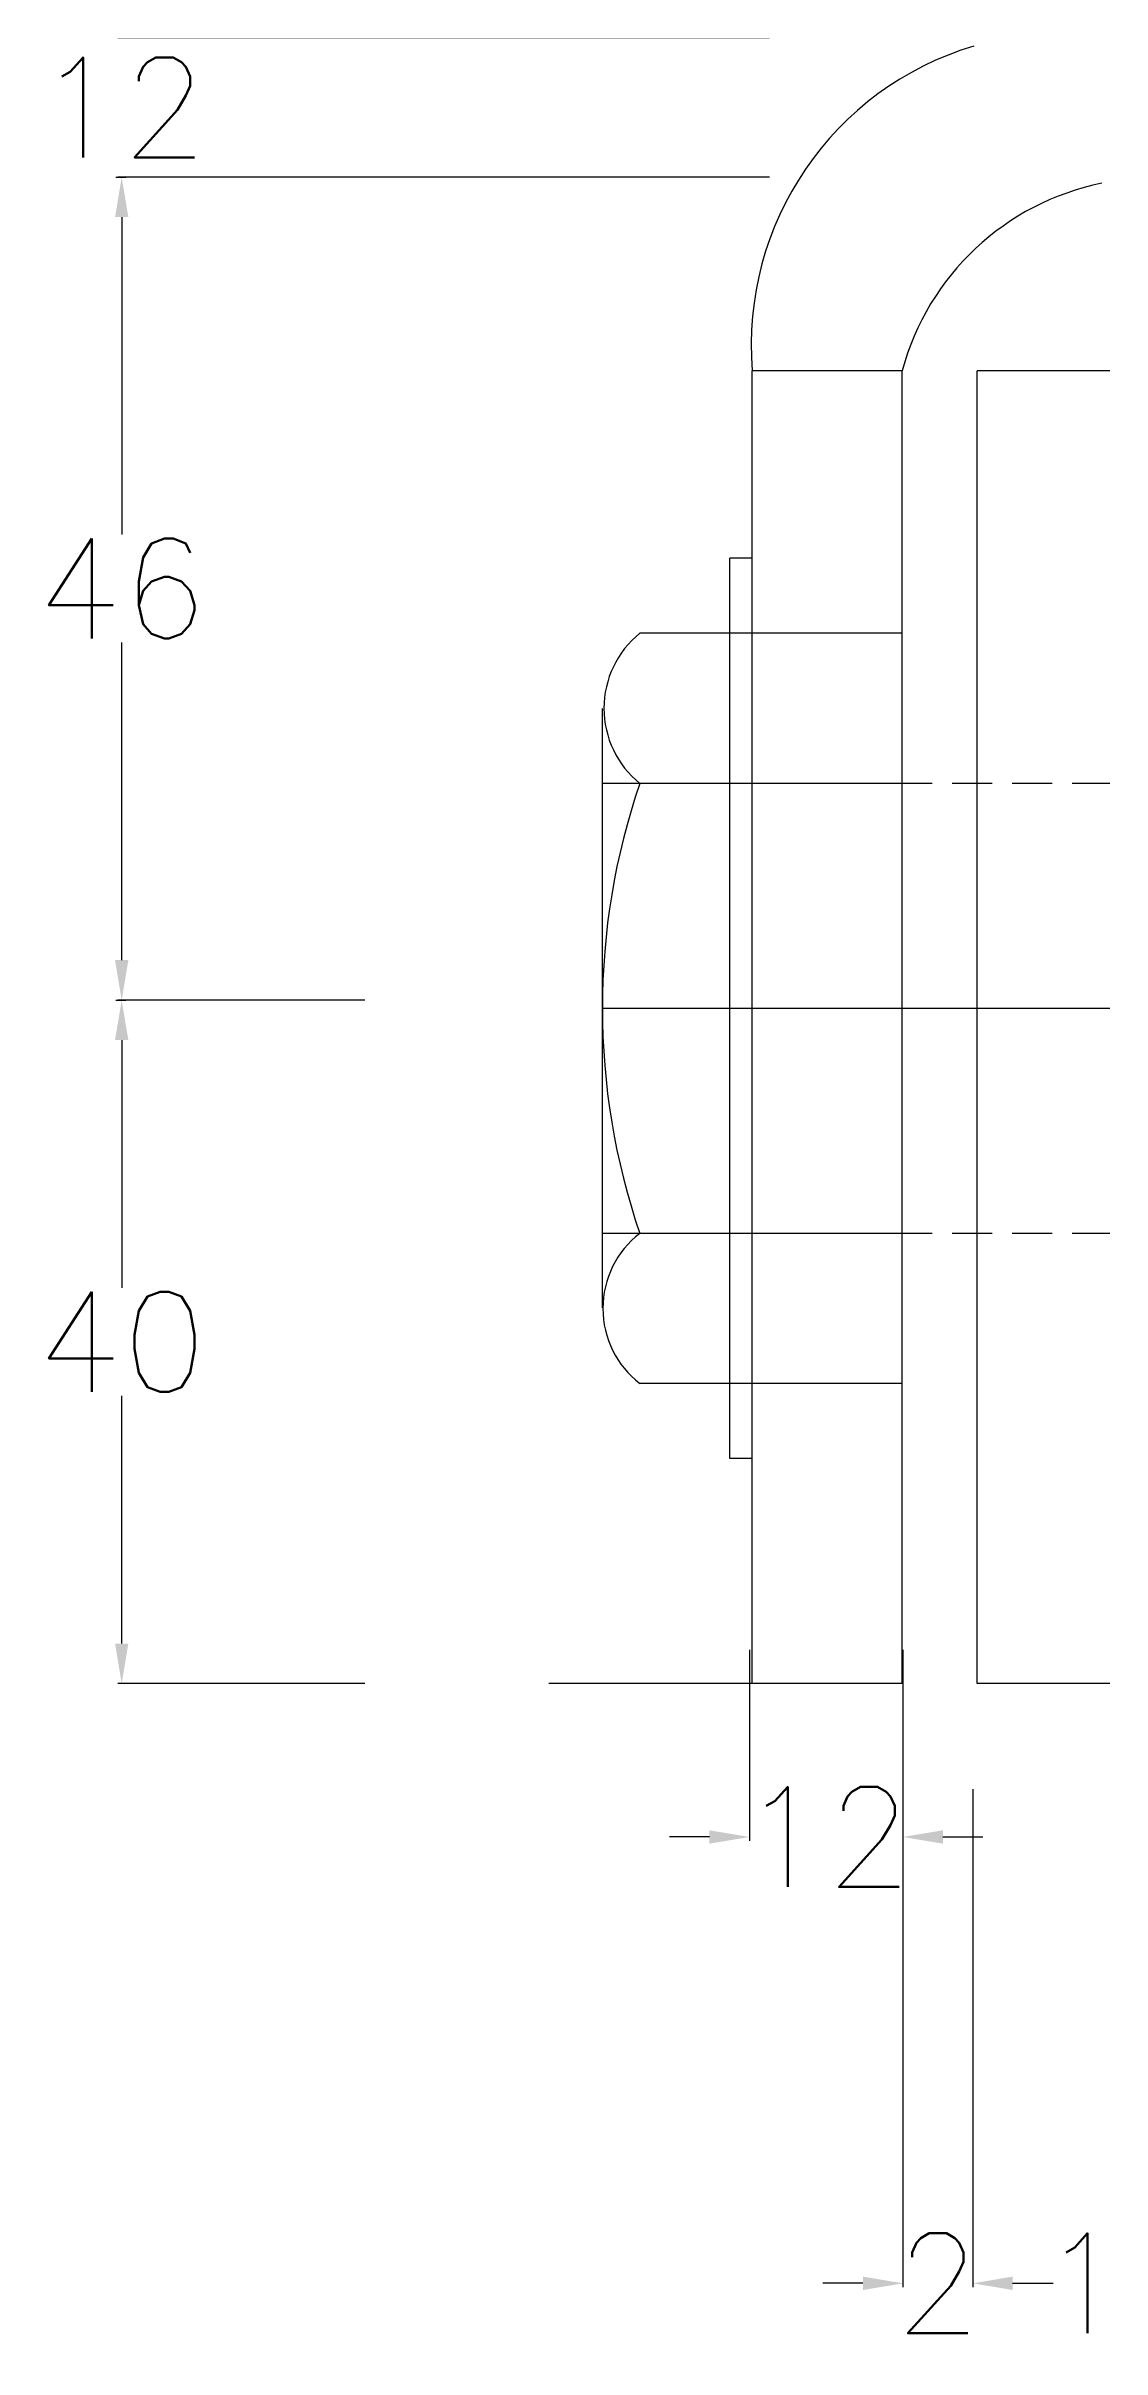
# Model space of a CAD drawing. Header units: metres. Extents: x 444 to 3227, y -3167 to -392.
# Drawn here: x 895.6 to 922, y -2296.6 to -2239.1 of the extents above; entities that cross this region are included whole.
import ezdxf

# ---------------------------------------------------------------- set-up
doc = ezdxf.new("R2010")
doc.units = ezdxf.units.M
doc.linetypes.add('DASHEDX2', pattern=[1.5, 1, -0.5])
doc.layers.get('DEFPOINTS').update_dxf_attribs({"linetype": 'CONTINUOUS'})
doc.layers.add('BANGUNAN', color=7, linetype='CONTINUOUS')
doc.layers.add('DIMENSI', color=7, linetype='CONTINUOUS')
doc.styles.get("Standard").update_dxf_attribs({"font": 'Simplex.shx', "height": 2.5})
doc.dimstyles.new('Skala 50', dxfattribs={"dimtxt": 0.2, "dimasz": 1, "dimexe": 0.1, "dimexo": 0.2, "dimgap": 0.1, "dimtad": 3, "dimtih": 1, "dimtoh": 1, "dimlfac": 0.5, "dimzin": 0, "dimdsep": 46, "dimtxsty": 'Standard', "dimcen": 0.05, "dimclrd": 8, "dimclre": 8, "dimclrt": 10, "dimadec": 0, "dimazin": 0, "dimtfac": 1, "dimtofl": 0, "dimtmove": 0, "dimatfit": 3, "dimfxl": 1, "dimtolj": 1, "dimtzin": 0, "dimarcsym": 0})

# ---------------------------------------------------------------- blocks, each defined once
blk = doc.blocks.new('*D302')
at = {"layer": 'DEFPOINTS', "color": 0}
for p in [(917.065, -2282.441), (918.81, -2282.441), (918.81, -2294.992)]:
    blk.add_point(p, dxfattribs=at)
at = {"layer": 'DIMENSI', "color": 8, "lineweight": -2}
for p, q in [((917.065, -2282.641), (917.065, -2295.092)), ((918.81, -2282.641), (918.81, -2295.092)), ((916.065, -2294.992), (915.065, -2294.992)), ((919.81, -2294.992), (920.81, -2294.992))]:
    blk.add_line(p, q, dxfattribs=at)
at = {"layer": 'DIMENSI', "color": 8}
for points in [[(916.065, -2294.825), (916.065, -2295.159), (917.065, -2294.992)], [(919.81, -2294.825), (919.81, -2295.159), (918.81, -2294.992)]]:
    blk.add_solid(points, dxfattribs=at)
at = {"layer": 'DIMENSI', "color": 10, "insert": (917.938, -2294.992), "char_height": 2.5, "attachment_point": 5}
blk.add_mtext('\\A1;2', dxfattribs=at)
blk = doc.blocks.new('*D303')
at = {"layer": 'DEFPOINTS', "color": 0}
for p in [(913.226, -2278.954), (917.065, -2278.954), (913.226, -2283.835)]:
    blk.add_point(p, dxfattribs=at)
at = {"layer": 'DIMENSI', "color": 8, "lineweight": -2}
for p, q in [((913.226, -2279.154), (913.226, -2283.935)), ((917.065, -2279.154), (917.065, -2283.935)), ((912.226, -2283.835), (911.226, -2283.835)), ((918.065, -2283.835), (919.065, -2283.835))]:
    blk.add_line(p, q, dxfattribs=at)
at = {"layer": 'DIMENSI', "color": 8}
for points in [[(912.226, -2283.669), (912.226, -2284.002), (913.226, -2283.835)], [(918.065, -2283.669), (918.065, -2284.002), (917.065, -2283.835)]]:
    blk.add_solid(points, dxfattribs=at)
at = {"layer": 'DIMENSI', "color": 10, "insert": (915.146, -2283.835), "char_height": 2.5, "attachment_point": 5}
blk.add_mtext('\\A1;12', dxfattribs=at)
blk = doc.blocks.new('*D304')
at = {"layer": 'DEFPOINTS', "color": 0}
for p in [(903.803, -2262.917), (897.521, -2280), (903.803, -2280)]:
    blk.add_point(p, dxfattribs=at)
at = {"layer": 'DIMENSI', "color": 8, "lineweight": -2}
for p, q in [((903.603, -2262.917), (897.421, -2262.917)), ((897.521, -2263.917), (897.521, -2270.109)), ((897.521, -2279), (897.521, -2272.809)), ((903.603, -2280), (897.421, -2280))]:
    blk.add_line(p, q, dxfattribs=at)
at = {"layer": 'DIMENSI', "color": 8}
for points in [[(897.354, -2263.917), (897.688, -2263.917), (897.521, -2262.917)], [(897.354, -2279), (897.688, -2279), (897.521, -2280)]]:
    blk.add_solid(points, dxfattribs=at)
at = {"layer": 'DIMENSI', "color": 10, "insert": (897.521, -2271.459), "char_height": 2.5, "attachment_point": 5}
blk.add_mtext('\\A1;40', dxfattribs=at)
blk = doc.blocks.new('*D305')
at = {"layer": 'DEFPOINTS', "color": 0}
for p in [(913.924, -2238.861), (897.521, -2242.347), (913.924, -2242.347)]:
    blk.add_point(p, dxfattribs=at)
at = {"layer": 'DIMENSI', "color": 8, "lineweight": -2}
for p, q in [((897.521, -2237.861), (897.521, -2236.861)), ((913.724, -2238.861), (897.421, -2238.861)), ((913.724, -2242.347), (897.421, -2242.347)), ((897.521, -2243.347), (897.521, -2244.347))]:
    blk.add_line(p, q, dxfattribs=at)
at = {"layer": 'DIMENSI', "color": 8}
for points in [[(897.354, -2237.861), (897.688, -2237.861), (897.521, -2238.861)], [(897.354, -2243.347), (897.688, -2243.347), (897.521, -2242.347)]]:
    blk.add_solid(points, dxfattribs=at)
at = {"layer": 'DIMENSI', "color": 10, "insert": (897.521, -2240.604), "char_height": 2.5, "attachment_point": 5}
blk.add_mtext('\\A1;12', dxfattribs=at)
blk = doc.blocks.new('*D306')
at = {"layer": 'DEFPOINTS', "color": 0}
for p in [(897.172, -2242.347), (897.172, -2262.917), (897.521, -2262.917)]:
    blk.add_point(p, dxfattribs=at)
at = {"layer": 'DIMENSI', "color": 8, "lineweight": -2}
for p, q in [((897.372, -2242.347), (897.621, -2242.347)), ((897.521, -2243.347), (897.521, -2251.282)), ((897.521, -2261.917), (897.521, -2253.982)), ((897.372, -2262.917), (897.621, -2262.917))]:
    blk.add_line(p, q, dxfattribs=at)
at = {"layer": 'DIMENSI', "color": 8}
for points in [[(897.354, -2243.347), (897.688, -2243.347), (897.521, -2242.347)], [(897.354, -2261.917), (897.688, -2261.917), (897.521, -2262.917)]]:
    blk.add_solid(points, dxfattribs=at)
at = {"layer": 'DIMENSI', "color": 10, "insert": (897.521, -2252.632), "char_height": 2.5, "attachment_point": 5}
blk.add_mtext('\\A1;46', dxfattribs=at)
blk = doc.blocks.new('*D288')
at = {"layer": 'DEFPOINTS', "color": 0}
for p in [(918.81, -2287.322), (926.421, -2287.322), (926.421, -2294.992)]:
    blk.add_point(p, dxfattribs=at)
at = {"layer": 'DIMENSI', "color": 8, "lineweight": -2}
for p, q in [((918.81, -2287.522), (918.81, -2295.092)), ((926.421, -2287.522), (926.421, -2295.092)), ((919.81, -2294.992), (920.823, -2294.992)), ((925.421, -2294.992), (924.475, -2294.992))]:
    blk.add_line(p, q, dxfattribs=at)
at = {"layer": 'DIMENSI', "color": 8}
for points in [[(919.81, -2294.825), (919.81, -2295.159), (918.81, -2294.992)], [(925.421, -2294.825), (925.421, -2295.159), (926.421, -2294.992)]]:
    blk.add_solid(points, dxfattribs=at)
at = {"layer": 'DIMENSI', "color": 10, "insert": (922.649, -2294.992), "char_height": 2.5, "attachment_point": 5}
blk.add_mtext('\\A1;16', dxfattribs=at)

msp = doc.modelspace()

# ---------------------------------------------------------------- linework, layer by layer
at = {"layer": 'BANGUNAN', "color": 2}
for p, q in [((917.04557, -2247.18717), (913.29557, -2247.18717)), ((913.29557, -2279.99967), (913.29557, -2247.18717)), ((917.04557, -2279.99967), (917.04557, -2247.18717)), ((926.42057, -2247.18717), (918.92057, -2247.18717)), ((918.92057, -2279.99967), (918.92057, -2247.18717)), ((913.29557, -2251.87467), (912.73307, -2251.87467)), ((912.73307, -2274.37467), (912.73307, -2251.87467)), ((917.04557, -2253.74967), (910.48307, -2253.74967)), ((909.54557, -2270.60987), (909.54557, -2255.62452)), ((917.04557, -2257.49967), (909.54557, -2257.49967)), ((917.04557, -2268.74967), (909.54557, -2268.74967)), ((917.04557, -2272.49967), (910.48307, -2272.49967)), ((913.29557, -2274.37467), (912.73307, -2274.37467)), ((917.04557, -2279.99967), (908.20461, -2279.99967)), ((928.29557, -2279.99967), (918.92057, -2279.99967))]:
    msp.add_line(p, q, dxfattribs=at)
at = {"layer": 'BANGUNAN', "color": 2, "linetype": 'DASHEDX2'}
for p, q in [((928.29557, -2257.49967), (917.04557, -2257.49967)), ((928.29557, -2268.74967), (917.04557, -2268.74967))]:
    msp.add_line(p, q, dxfattribs=at)
at = {"layer": 'BANGUNAN', "color": 1}
for p, q in [((917.04557, -2263.12467), (909.54557, -2263.12467)), ((928.29557, -2263.12467), (917.04557, -2263.12467))]:
    msp.add_line(p, q, dxfattribs=at)
at = {"layer": 'BANGUNAN', "color": 2}
for centre, radius, start, end in [((921.07207, -2246.54753), 7.80276, 106.6156374, 184.7021623), ((923.33296, -2248.88304), 6.51208, 101.4105418, 164.9051106), ((911.99119, -2255.62467), 2.40625, 128.8108293, 231.1891707), ((926.88932, -2263.12467), 17.34375, 161.0753556, 198.9246444), ((911.92285, -2270.62467), 2.36402, 127.5199516, 232.4800484)]:
    msp.add_arc(centre, radius, start, end, dxfattribs=at)

# ---------------------------------------------------------------- dimensions: what is measured, and where the dimension line sits
at = {"layer": 'DIMENSI', "color": 2}
for base, p1, p2, angle, text, picture, middle in [((897.52097, -2242.34745), (913.92403, -2238.86107), (913.92403, -2242.34745), 270, '12', '*D305', (897.52097, -2240.60426)), ((913.22603, -2283.83541), (917.06504, -2278.95447), (913.22603, -2278.95447), 180, '12', '*D303', (915.14554, -2283.83541)), ((918.81005, -2294.99184), (917.06504, -2282.44086), (918.81005, -2282.44086), 0, '2', '*D302', (917.93755, -2294.99184)), ((926.42057, -2294.99184), (918.81005, -2287.32179), (926.42057, -2287.32179), 0, '16', '*D288', (922.64907, -2294.99184))]:
    dim = msp.add_linear_dim(base=base, p1=p1, p2=p2, angle=angle, text=text, dimstyle='Skala 50', override={"dimtad": 0}, dxfattribs=at)
    dim.commit()
    dim.dimension.update_dxf_attribs({"geometry": picture, "text_midpoint": middle, "dimtype": 161})
for p1, p2, distance, text, picture, middle in [((897.17197, -2242.34745), (897.17197, -2262.91711), 0.349, '46', '*D306', (897.52097, -2252.63228)), ((903.803, -2262.91711), (903.803, -2280.00039), -6.28202, '40', '*D304', (897.52097, -2271.45875))]:
    dim = msp.add_aligned_dim(p1=p1, p2=p2, distance=distance, text=text, dimstyle='Skala 50', override={"dimtad": 0}, dxfattribs=at)
    dim.commit()
    dim.dimension.update_dxf_attribs({"geometry": picture, "text_midpoint": middle})

doc.saveas('drawing.dxf')
